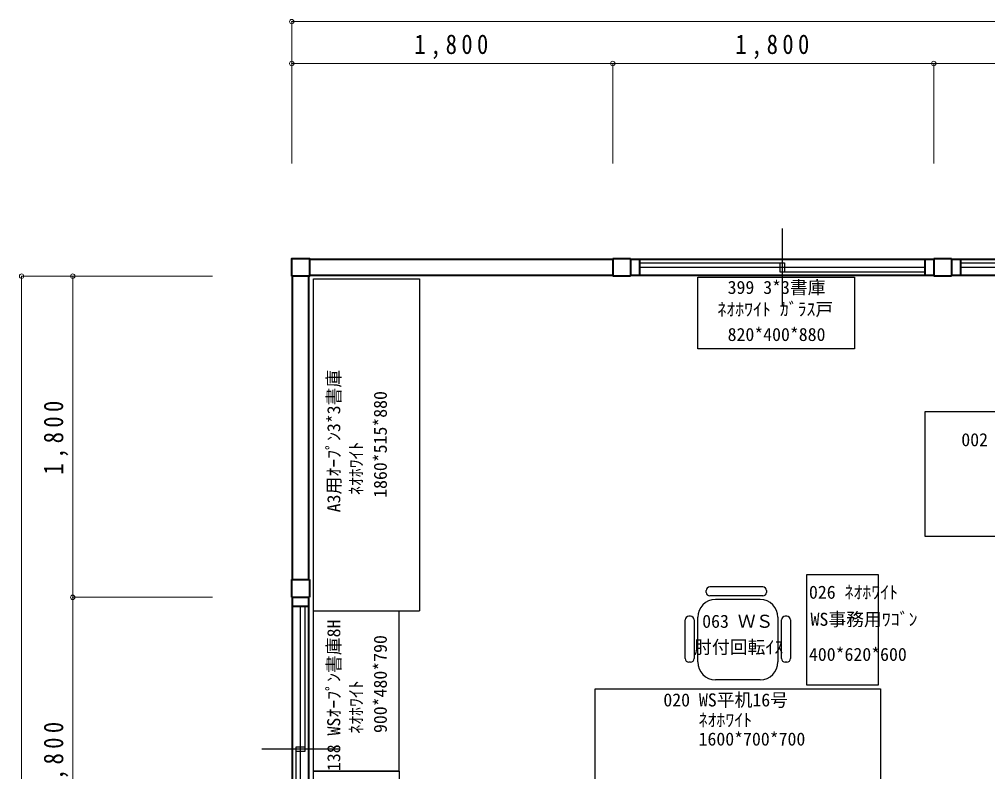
# Model space of a CAD drawing. Units: millimetres at full size, sheet at 1:50. Extents: x -14675 to 15005, y -12610 to 11367.
# Drawn here: x -14526 to -9096, y 7000 to 11217 of the extents above; entities that cross this region are included whole.
import ezdxf
from ezdxf.enums import TextEntityAlignment as Align

# ---------------------------------------------------------------- set-up
doc = ezdxf.new("R2010")
doc.units = ezdxf.units.MM
doc.header["$LTSCALE"] = 50
doc.header["$PDMODE"] = 32
doc.header["$PDSIZE"] = 25
for name, color, linetype, lineweight in [('0-2', 2, 'Continuous', 40), ('0-4', 7, 'Continuous', 25), ('0-F', 4, 'Continuous', 18)]:
    doc.layers.add(name, color=color, linetype=linetype, lineweight=lineweight)
doc.styles.add('ＭＳ ゴシック', font='')
doc.styles.get('ＭＳ ゴシック').set_extended_font_data('MS Gothic')

msp = doc.modelspace()

# ---------------------------------------------------------------- linework, layer by layer
at = {"layer": '0-2', "color": 7, "lineweight": 25}
for p, q in [((-10248.58, 10045.61), (-10248.58, 9609.36)), ((-11048.59, 9852.49), (-10236.09, 9852.49)), ((-11048.59, 9827.49), (-9448.58, 9827.49)), ((-10261.08, 9852.49), (-10261.08, 9802.49)), ((-10236.09, 9852.49), (-10236.09, 9802.49)), ((-9248.59, 9852.49), (-8436.09, 9852.49)), ((-9248.59, 9827.49), (-7648.58, 9827.49)), ((-10261.08, 9802.49), (-9448.58, 9802.49)), ((-12948.58, 6327.49), (-12948.58, 7927.49)), ((-12923.58, 7114.99), (-12923.58, 7927.49)), ((-13166.71, 7127.49), (-12730.46, 7127.49)), ((-12973.58, 6327.49), (-12973.58, 7139.99)), ((-12973.58, 7139.99), (-12923.58, 7139.99)), ((-12973.58, 7114.99), (-12923.58, 7114.99))]:
    msp.add_line(p, q, dxfattribs=at)
at = {"layer": '0-2'}
for p, q in [((-12898.58, 9872.49), (-11198.59, 9872.49)), ((-11198.59, 9872.49), (-11198.59, 9877.49)), ((-11198.59, 9877.49), (-11098.58, 9877.49)), ((-11098.58, 9872.49), (-11098.58, 9877.49)), ((-11098.58, 9872.49), (-9398.59, 9872.49)), ((-11048.58, 9872.49), (-11048.58, 9782.49)), ((-9448.58, 9872.49), (-9448.58, 9782.49)), ((-9398.59, 9872.49), (-9398.59, 9877.49)), ((-9398.59, 9877.49), (-9298.58, 9877.49)), ((-9298.58, 9872.49), (-9298.58, 9877.49)), ((-9298.58, 9872.49), (-7598.59, 9872.49)), ((-9248.58, 9872.49), (-9248.58, 9782.49)), ((-12993.58, 8077.49), (-12993.58, 9777.49)), ((-12903.58, 8077.49), (-12903.58, 9777.49)), ((-12898.58, 9782.49), (-11198.59, 9782.49)), ((-11098.58, 9777.49), (-11198.59, 9777.49)), ((-11098.58, 9782.49), (-9398.59, 9782.49)), ((-9298.58, 9777.49), (-9398.59, 9777.49)), ((-9298.58, 9782.49), (-7598.59, 9782.49)), ((-12993.58, 8077.49), (-12998.58, 8077.49)), ((-12998.58, 7977.49), (-12998.58, 8077.49)), ((-12898.58, 8077.49), (-12898.58, 7977.49)), ((-12993.58, 7977.49), (-12998.58, 7977.49)), ((-12993.58, 6277.49), (-12993.58, 7977.49)), ((-12993.58, 7927.49), (-12903.58, 7927.49)), ((-12903.58, 6277.49), (-12903.58, 7977.49))]:
    msp.add_line(p, q, dxfattribs=at)
msp.add_lwpolyline([(-12998.58, 9777.49), (-12998.58, 9877.49), (-12898.58, 9877.49), (-12898.58, 9777.49)], close=True, dxfattribs=at)
for points in [[(-11198.59, 9872.49), (-11198.59, 9782.49), (-11198.59, 9777.49)], [(-11098.58, 9872.49), (-11098.58, 9782.49), (-11098.58, 9777.49)], [(-9398.59, 9872.49), (-9398.59, 9782.49), (-9398.59, 9777.49)], [(-9298.58, 9872.49), (-9298.58, 9782.49), (-9298.58, 9777.49)], [(-12993.58, 8077.49), (-12903.58, 8077.49), (-12898.58, 8077.49)], [(-12993.58, 7977.49), (-12903.58, 7977.49), (-12898.58, 7977.49)]]:
    msp.add_lwpolyline(points, dxfattribs=at)
at = {"layer": '0-4'}
for p, q in [((-12877.05, 9762.49), (-12282.05, 9762.49)), ((-12877.05, 7002.5), (-12877.05, 9762.49)), ((-12282.05, 9762.49), (-12282.05, 7902.5)), ((-10674.64, 8005.43), (-10674.64, 8015.43)), ((-10356.87, 8035.43), (-10654.64, 8035.43)), ((-10356.87, 7985.43), (-10654.64, 7985.43)), ((-10336.87, 8015.43), (-10336.87, 8005.43)), ((-10372.05, 7965.43), (-10622.05, 7965.43)), ((-12877.05, 7902.5), (-12282.05, 7902.5)), ((-12397.05, 7002.5), (-12397.05, 7902.5)), ((-10792.05, 7634.65), (-10792.05, 7851.11)), ((-10762.05, 7871.11), (-10772.05, 7871.11)), ((-10742.05, 7851.11), (-10742.05, 7634.65)), ((-10722.05, 7615.43), (-10722.05, 7865.43)), ((-10272.05, 7865.43), (-10272.05, 7615.43)), ((-10252.05, 7634.65), (-10252.05, 7851.11)), ((-10222.05, 7871.11), (-10232.05, 7871.11)), ((-10202.05, 7851.11), (-10202.05, 7634.65)), ((-10762.05, 7614.66), (-10772.05, 7614.66)), ((-10222.05, 7614.66), (-10232.05, 7614.66)), ((-10372.05, 7515.43), (-10622.05, 7515.43)), ((-12397.05, 7002.5), (-12877.05, 7002.5))]:
    msp.add_line(p, q, dxfattribs=at)
for points in [[(-10722.26, 9371.23), (-10722.26, 9771.23), (-9842.26, 9771.23), (-9842.26, 9371.23)], [(-9447.05, 8319.18), (-9447.05, 9019.18), (-8047.05, 9019.18), (-8047.05, 8319.18)], [(-10110.63, 7485.8), (-10110.63, 8105.8), (-9710.63, 8105.8), (-9710.63, 7485.8)], [(-11297.05, 6765.43), (-11297.05, 7465.43), (-9697.05, 7465.43), (-9697.05, 6765.43)], [(-12397.05, 6102.5), (-12877.05, 6102.5), (-12877.05, 7002.5), (-12397.05, 7002.5)]]:
    msp.add_lwpolyline(points, close=True, dxfattribs=at)
for centre, radius, start, end in [((-10654.64, 8015.43), 20, 90, 180), ((-10654.64, 8015.43), 20, 90, 180), ((-10654.64, 8005.43), 20, 180, 270), ((-10356.87, 8015.43), 20, 0, 90), ((-10356.87, 8005.43), 20, 270, 0), ((-10622.05, 7865.43), 100, 90, 180), ((-10372.05, 7865.43), 100, 0, 90), ((-10772.05, 7851.11), 20, 90, 180), ((-10762.05, 7851.11), 20, 0, 90), ((-10232.05, 7851.11), 20, 90, 180), ((-10222.05, 7851.11), 20, 0, 90), ((-10772.05, 7634.65), 20, 180, 270), ((-10762.05, 7634.65), 20, 270, 0), ((-10622.05, 7615.43), 100, 180, 270), ((-10372.05, 7615.43), 100, 270, 0), ((-10232.05, 7634.65), 20, 180, 270), ((-10222.05, 7634.65), 20, 270, 0)]:
    msp.add_arc(centre, radius, start, end, dxfattribs=at)
at = {"layer": '0-F'}
for p, q in [((-12998.58, 11204.56), (14001.41, 11204.56)), ((-12998.58, 11204.56), (-12998.58, 10969.57)), ((-12998.58, 10969.57), (-11198.59, 10969.57)), ((-12998.58, 10969.57), (-12998.58, 10409.89)), ((-11198.59, 10969.57), (-11198.59, 10409.89)), ((-11198.59, 10969.57), (-9398.59, 10969.57)), ((-9398.59, 10969.57), (-9398.59, 10409.89)), ((-9398.59, 10969.57), (-7598.59, 10969.57)), ((-14513.39, 9777.49), (-14513.39, 777.49)), ((-14513.39, 9777.49), (-14226.59, 9777.49)), ((-14226.59, 7977.49), (-14226.59, 9777.49)), ((-14226.59, 9777.49), (-13443.69, 9777.49)), ((-14226.59, 6177.49), (-14226.59, 7977.49)), ((-14226.59, 7977.49), (-13443.69, 7977.49))]:
    msp.add_line(p, q, dxfattribs=at)
for p in [(-12998.58, 11204.56), (-12998.58, 10969.57), (-11198.59, 10969.57), (-9398.59, 10969.57), (-14513.39, 9777.49), (-14226.59, 9777.49), (-14226.59, 7977.49)]:
    msp.add_point(p, dxfattribs=at)

# ---------------------------------------------------------------- texts
at = {"layer": '0-4', "color": 4, "style": 'ＭＳ ゴシック'}
for s, p in [('399 3*3書庫', (-10554.35, 9656.18)), ('ﾈｵﾎﾜｲﾄ ｶﾞﾗｽ戸', (-10611.74, 9533.53)), ('820*400*880', (-10554.35, 9392.31)), ('002\u3000HG両袖机', (-9243.98, 8802.5)), ('026 ﾈｵﾎﾜｲﾄ', (-10098.35, 7947.76)), ('063 ＷＳ', (-10696.88, 7784.67)), ('WS事務用ﾜｺﾞﾝ', (-10089.41, 7795.8)), ('肘付回転ｲｽ', (-10742.38, 7639.9)), ('400*620*600', (-10098.35, 7599.15)), ('020 WS平机16号', (-10914.76, 7343.75)), ('ﾈｵﾎﾜｲﾄ', (-10717.18, 7231.22)), ('1600*700*700', (-10717.18, 7124.55))]:
    msp.add_text(s, height=73.31, dxfattribs=at).set_placement(p, align=Align.BOTTOM_LEFT)
for s, p in [('A3用ｵｰﾌﾟﾝ3*3書庫', (-12704.33, 8453.86)), ('1860*515*880', (-12443.38, 8535.08)), ('ﾈｵﾎﾜｲﾄ', (-12579.53, 8550.31)), ('138 WSｵｰﾌﾟﾝ書庫8H', (-12704.33, 7003.66)), ('900*480*790', (-12443.38, 7216.96)), ('ﾈｵﾎﾜｲﾄ', (-12579.53, 7212.42))]:
    msp.add_text(s, height=73.31, rotation=90, dxfattribs=at).set_placement(p, align=Align.BOTTOM_LEFT)
at = {"layer": '0-F', "color": 7, "char_height": 110, "attachment_point": 7, "style": 'ＭＳ ゴシック'}
for insert in [(-12311.08, 10994.57), (-10511.09, 10994.57)]:
    msp.add_mtext('\\T1.38;\\W0.85;1,800', dxfattribs=dict(at, insert=insert))
at = {"layer": '0-F', "color": 7, "char_height": 110, "attachment_point": 7, "rotation": 90, "style": 'ＭＳ ゴシック'}
for insert in [(-14251.59, 8664.99), (-14251.59, 6864.99)]:
    msp.add_mtext('\\T1.38;\\W0.85;1,800', dxfattribs=dict(at, insert=insert))

doc.saveas('drawing.dxf')
